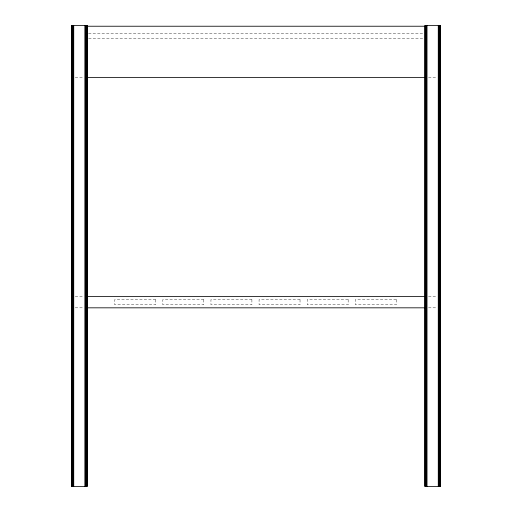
<?xml version="1.0" encoding="UTF-8"?>
<svg xmlns="http://www.w3.org/2000/svg" width="512" height="512" viewBox="0 0 512 512"><rect width="100%" height="100%" fill="white"/><g stroke="black" fill="none" stroke-linecap="round" stroke-linejoin="round"><path stroke-width="0.38" stroke-dasharray="2.56 1.92" d="M88.531 33.395L423.36 33.395M88.64 38.618L423.36 38.618M75.232 77.427L83.488 77.427M428.512 77.427L436.768 77.427M75.232 296.563L83.488 296.563M428.512 296.563L436.768 296.563M75.232 307.827L83.488 307.827M428.512 307.827L436.768 307.827M155.648 299.635L114.688 299.635L114.688 304.755L155.648 304.755L155.648 299.635M203.776 299.635L162.816 299.635L162.816 304.755L203.776 304.755L203.776 299.635M251.904 299.635L210.944 299.635L210.944 304.755L251.904 304.755L251.904 299.635M300.032 299.635L259.072 299.635L259.072 304.755L300.032 304.755L300.032 299.635M348.16 299.635L307.2 299.635L307.2 304.755L348.16 304.755L348.16 299.635M396.288 299.635L355.328 299.635L355.328 304.755L396.288 304.755L396.288 299.635"/><path stroke-width="0.77" d="M87.04 26.227L424.96 26.227M87.04 77.427L424.96 77.427M87.04 296.563L424.96 296.563M87.04 307.827L424.96 307.827M440.25 25.6L440.25 486.4M440.166 25.6L440.166 486.4M440.045 25.6L440.045 486.4M439.898 25.6L439.898 486.4M439.718 25.6L439.718 486.4M439.52 25.6L439.52 486.4M439.296 25.6L439.296 486.4M439.053 25.6L439.053 486.4M438.803 25.6L438.803 486.4M438.541 25.6L438.541 486.4M438.272 25.6L438.272 486.4M427.008 25.6L427.008 486.4M426.477 25.6L426.477 486.4M426.227 25.6L426.227 486.4M425.984 25.6L425.984 486.4M425.76 25.6L425.76 486.4M425.562 25.6L425.562 486.4M425.382 25.6L425.382 486.4M425.235 25.6L425.235 486.4M425.114 25.6L425.03 486.4M86.97 25.6L86.97 486.4M86.886 25.6L86.886 486.4M86.765 25.6L86.765 486.4M86.618 25.6L86.618 486.4M86.438 25.6L86.438 486.4M86.24 25.6L86.24 486.4M86.016 25.6L86.016 486.4M85.773 25.6L85.773 486.4M85.523 25.6L85.523 486.4M85.261 25.6L85.261 486.4M84.992 25.6L84.992 486.4M73.728 25.6L73.728 486.4M73.197 25.6L73.197 486.4M72.947 25.6L72.947 486.4M72.704 25.6L72.704 486.4M72.48 25.6L72.48 486.4M72.282 25.6L72.282 486.4M72.102 25.6L72.102 486.4M71.955 25.6L71.955 486.4M71.75 25.6L71.834 486.4M87.04 25.6L71.68 25.6L71.68 486.4L87.04 486.4L87.04 25.6M440.32 25.6L424.96 25.6L424.96 486.4L440.32 486.4L440.32 25.6"/></g></svg>
